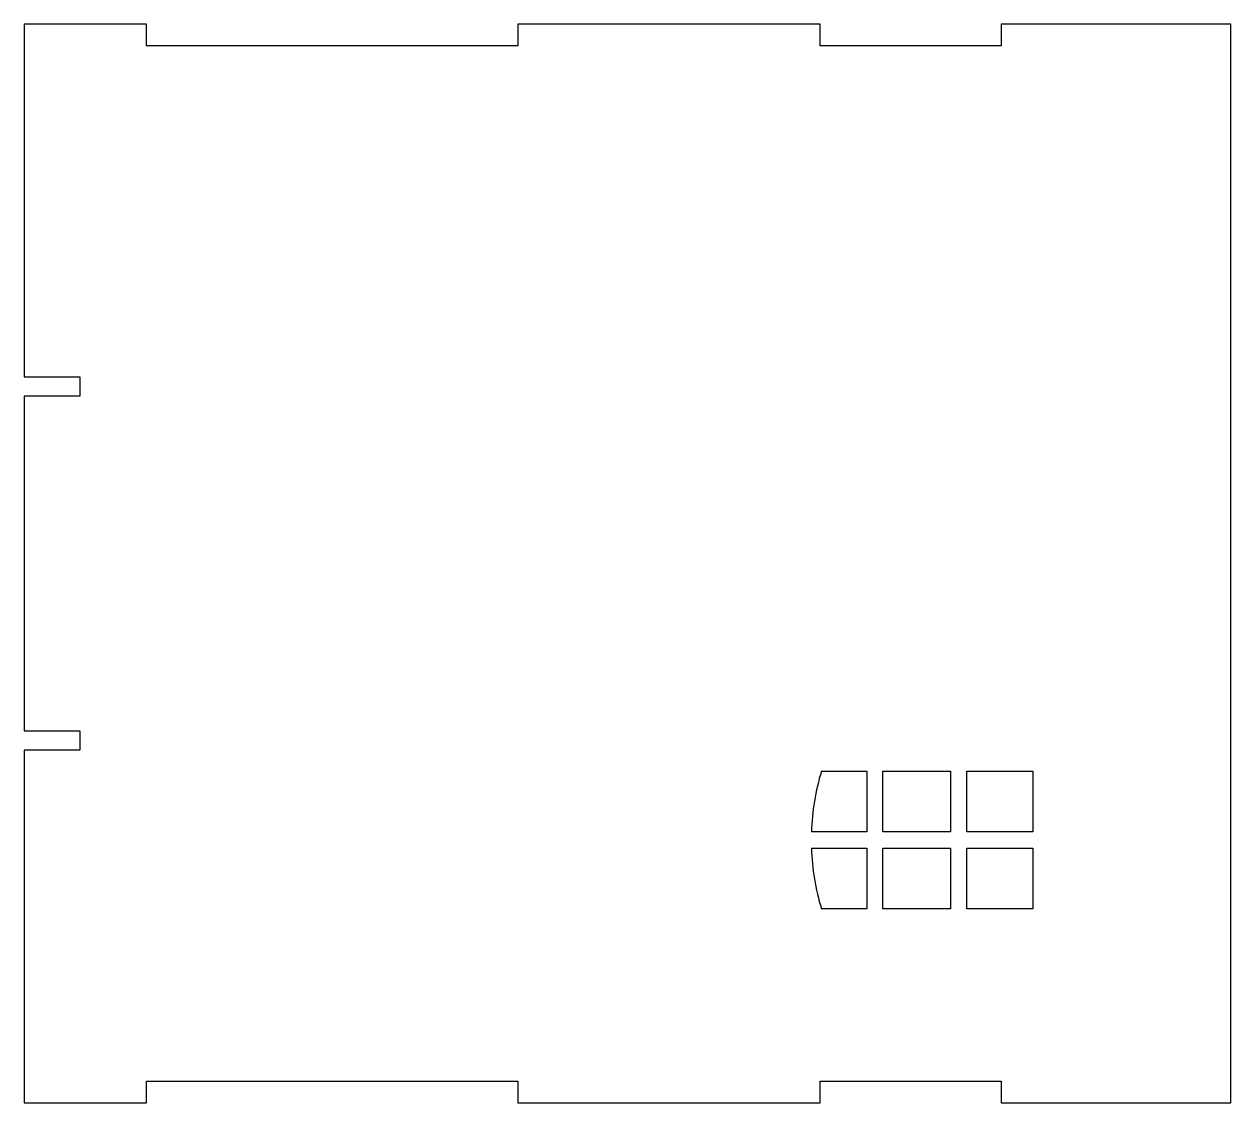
# Model space of a CAD drawing. Header units: millimetres. Extents: x -19.6 to 19.6, y -17.5 to 17.5.
import ezdxf

# ---------------------------------------------------------------- set-up
doc = ezdxf.new("R2010")
doc.units = ezdxf.units.MM
doc.layers.get('0').update_dxf_attribs({"linetype": 'CONTINUOUS'})

msp = doc.modelspace()

# ---------------------------------------------------------------- linework, layer by layer
for p, q in [((-15.632, 17.519), (-19.606, 17.519)), ((-19.606, 17.519), (-19.606, 6.058)), ((-15.632, 16.819), (-15.632, 17.519)), ((6.256, 17.519), (-3.559, 17.519)), ((-3.559, 17.519), (-3.559, 16.819)), ((6.256, 16.819), (6.256, 17.519)), ((19.606, 17.519), (12.14, 17.519)), ((12.14, 17.519), (12.14, 16.819)), ((19.606, -17.519), (19.606, 17.519)), ((-3.559, 16.819), (-15.632, 16.819)), ((12.14, 16.819), (6.256, 16.819)), ((-19.606, 6.058), (-17.797, 6.058)), ((-17.797, 6.058), (-17.797, 5.433)), ((-17.797, 5.433), (-19.606, 5.433)), ((-19.606, 5.433), (-19.606, -5.433)), ((-19.606, -5.433), (-17.797, -5.433)), ((-17.797, -5.433), (-17.797, -6.058)), ((-17.797, -6.058), (-19.606, -6.058)), ((-19.606, -6.058), (-19.606, -17.519)), ((6.302, -6.747), (7.772, -6.747)), ((7.772, -6.747), (7.772, -8.719)), ((8.301, -6.747), (10.494, -6.747)), ((8.301, -8.719), (8.301, -6.747)), ((10.494, -6.747), (10.494, -8.719)), ((11.024, -8.719), (11.024, -6.747)), ((11.024, -6.747), (13.167, -6.747)), ((13.167, -6.747), (13.167, -8.719)), ((7.772, -8.719), (5.974, -8.719)), ((10.494, -8.719), (8.301, -8.719)), ((13.167, -8.719), (11.024, -8.719)), ((5.974, -9.248), (7.772, -9.248)), ((7.772, -9.248), (7.772, -11.221)), ((8.301, -11.221), (8.301, -9.248)), ((8.301, -9.248), (10.494, -9.248)), ((10.494, -9.248), (10.494, -11.221)), ((11.024, -11.221), (11.024, -9.248)), ((11.024, -9.248), (13.167, -9.248)), ((13.167, -9.248), (13.167, -11.221)), ((7.772, -11.221), (6.302, -11.221)), ((10.494, -11.221), (8.301, -11.221)), ((13.167, -11.221), (11.024, -11.221)), ((-15.632, -17.519), (-15.632, -16.819)), ((-15.632, -16.819), (-3.559, -16.819)), ((-3.559, -16.819), (-3.559, -17.519)), ((6.256, -17.519), (6.256, -16.819)), ((6.256, -16.819), (12.14, -16.819)), ((12.14, -16.819), (12.14, -17.519)), ((-19.606, -17.519), (-15.632, -17.519)), ((-3.559, -17.519), (6.256, -17.519)), ((12.14, -17.519), (19.606, -17.519))]:
    msp.add_line(p, q)
for start, end in [(163.0881, 178.0268), (181.9732, 196.9119)]:
    msp.add_arc((13.659, -8.984), 7.69, start, end)

doc.saveas('drawing.dxf')
